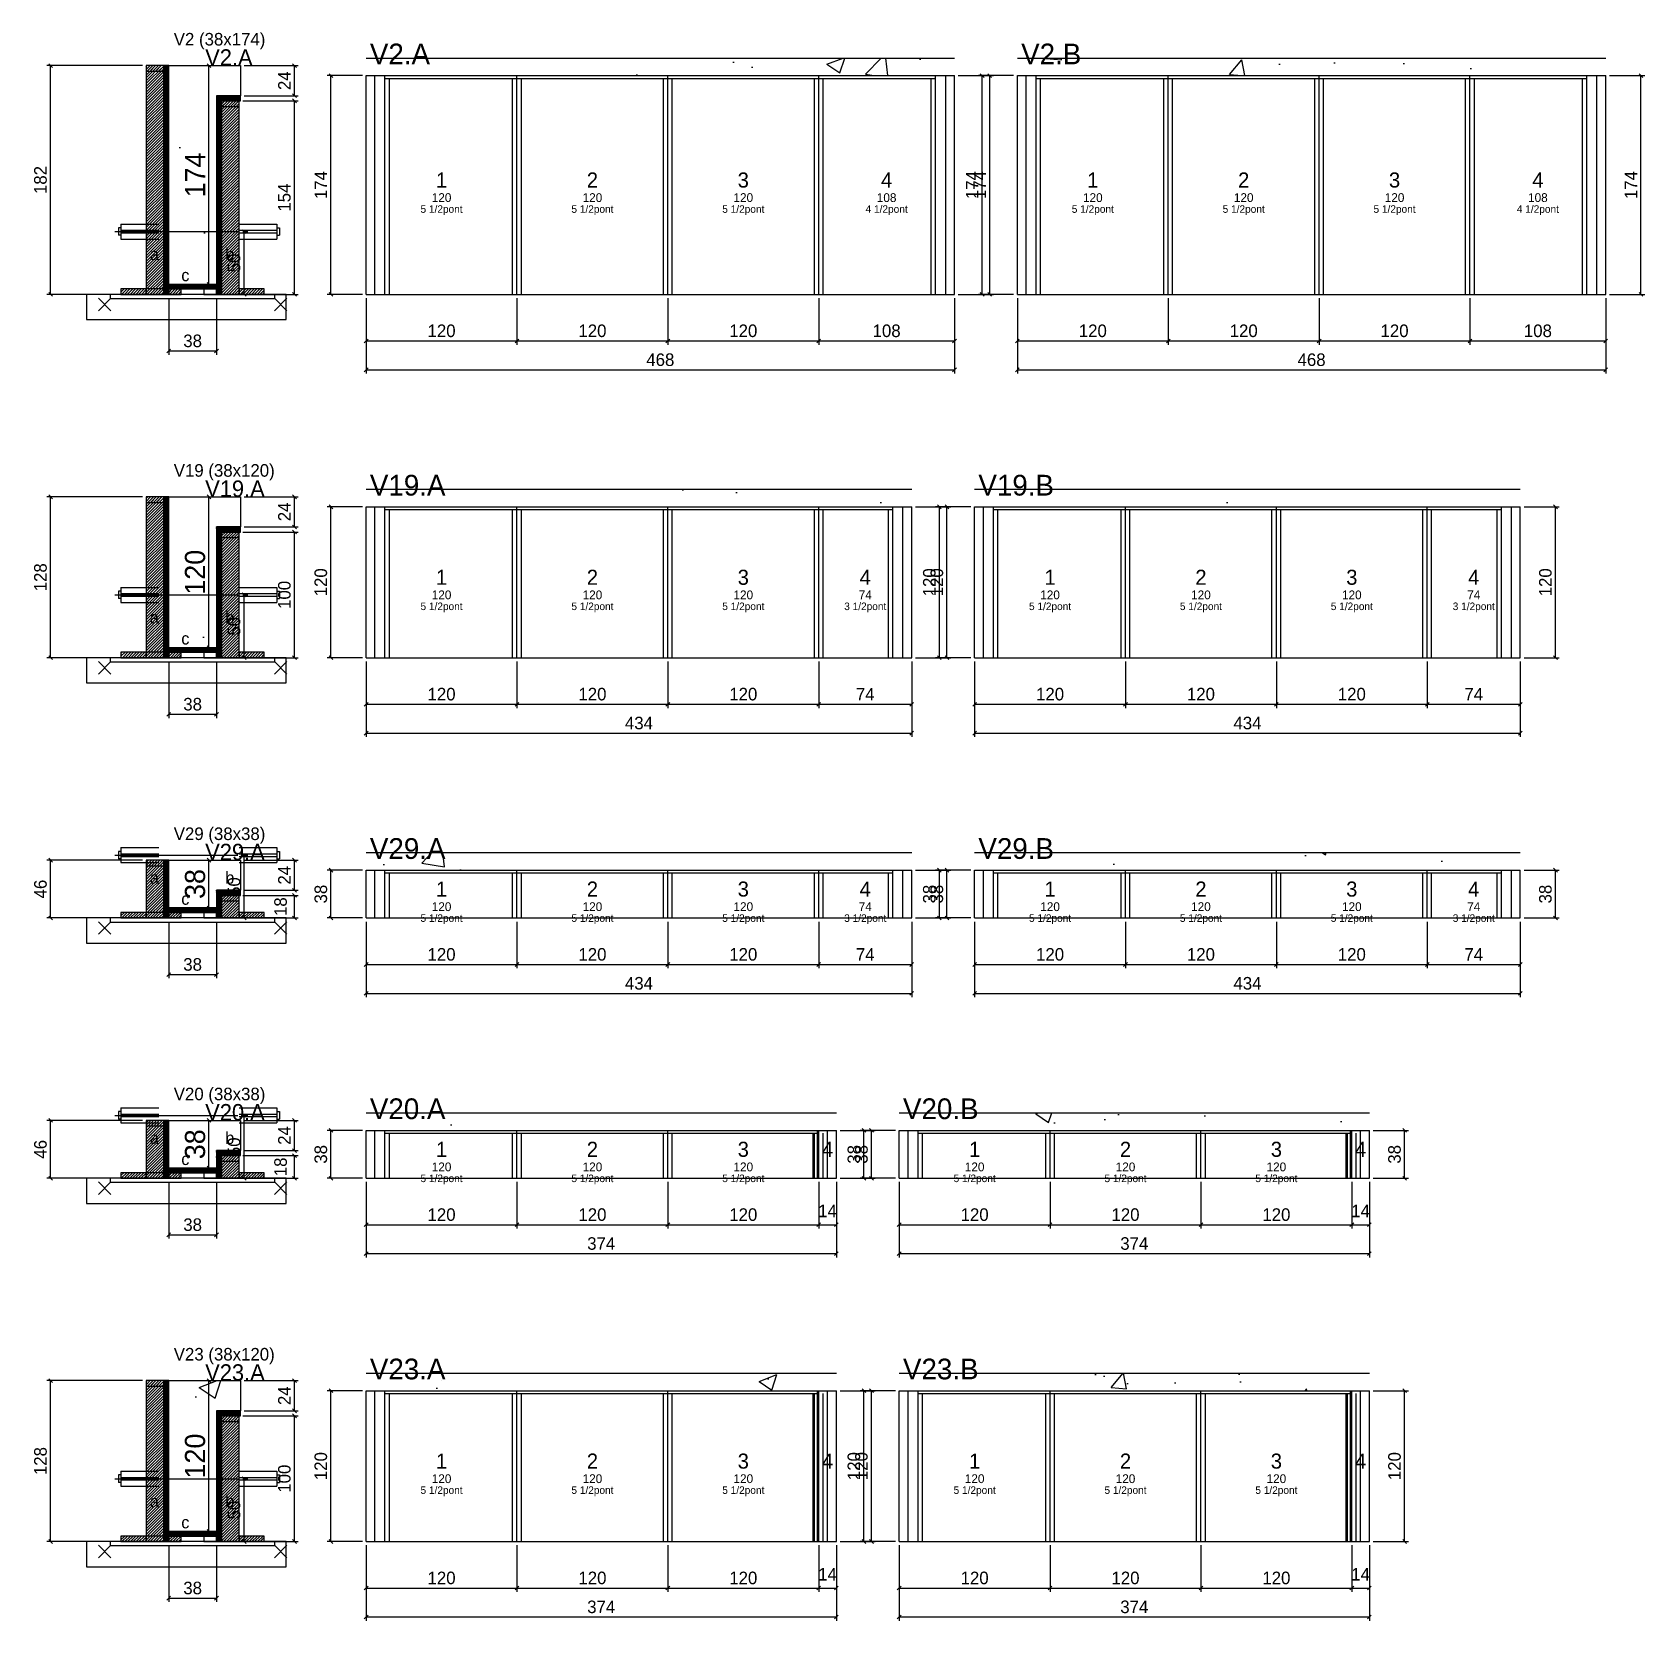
# Model space of a CAD drawing. Extents: x -69 to 3070, y -7854 to 1250.
# Drawn here: x -69 to 1214, y -4465 to -3201 of the extents above; entities that cross this region are included whole.
import ezdxf
from ezdxf.enums import TextEntityAlignment as Align

# ---------------------------------------------------------------- set-up
doc = ezdxf.new("R2010")
doc.units = 0
for name, color, linetype in [('5', 5, 'Continuous'), ('barrote', 126, 'Continuous'), ('CONCRETO', 251, 'Continuous'), ('COTA', 241, 'Continuous'), ('Cota Seção (2x)', 241, 'Continuous'), ('detalhes', 7, 'Continuous'), ('Hachura', 251, 'Continuous'), ('Madeira', 126, 'Continuous'), ('NOMENCLATURA', 7, 'Continuous'), ('Painéis', 200, 'Continuous'), ('presilha', 224, 'Continuous'), ('SARR_2.2x7', 40, 'Continuous'), ('SARR_3.5x7', 81, 'Continuous'), ('SCO-LAJ', 224, 'Continuous'), ('TENSOR', 224, 'Continuous'), ('texto', 7, 'Continuous'), ('Texto Seção', 7, 'Continuous')]:
    doc.layers.add(name, color=color, linetype=linetype)
doc.dimstyles.new('PAINEL', dxfattribs={"dimtxt": 10, "dimasz": 3, "dimexe": 3, "dimexo": 3, "dimgap": 3, "dimtad": 1, "dimblk": 'OBLIQUE', "dimblk1": 'OBLIQUE', "dimcen": 2.5, "dimclrd": 4, "dimclre": 4, "dimclrt": 240, "dimazin": 3, "dimtfac": 1, "dimtmove": 0, "dimatfit": 3})
doc.dimstyles.new('SECAO2X', dxfattribs={"dimtxt": 16, "dimasz": 3, "dimexe": 3, "dimexo": 3, "dimgap": 3, "dimtad": 1, "dimblk": 'OBLIQUE', "dimblk1": 'OBLIQUE', "dimcen": 2.5, "dimclrd": 4, "dimclre": 4, "dimclrt": 240, "dimazin": 3, "dimtfac": 1, "dimtmove": 0, "dimatfit": 3})

# ---------------------------------------------------------------- blocks, each defined once
blk = doc.blocks.new('_OBLIQUE')
at = {"color": 0, "linetype": 'BYBLOCK'}
blk.add_line((-0.5, -0.5), (0.5, 0.5), dxfattribs=at)

msp = doc.modelspace()

# ---------------------------------------------------------------- hatches: boundary and pattern name
at = {"layer": 'Hachura'}
h = msp.add_hatch(dxfattribs=at)
h.set_pattern_fill('ANSI31', scale=0.5)
h.paths.add_polyline_path([(22, -3410), (36, -3410), (36, -3228), (22, -3228)])
h = msp.add_hatch(dxfattribs=at)
h.set_pattern_fill('ANSI31', scale=0.5)
h.paths.add_polyline_path([(22, -3232.4), (36, -3232.4), (36, -3228), (22, -3228)])
h = msp.add_hatch(dxfattribs=at)
h.set_pattern_fill('SOLID')
h.paths.add_polyline_path([(36, -3410), (40, -3410), (40, -3228), (36, -3228)])
h = msp.add_hatch(dxfattribs=at)
h.set_pattern_fill('AR-CONC')
h.paths.add_polyline_path([(40, -3402), (40, -3228), (97, -3228), (97, -3252), (78, -3252), (78, -3402)])
h = msp.add_hatch(dxfattribs=at)
h.set_pattern_fill('AR-CONC', scale=0.8)
h.paths.add_polyline_path([(197, -3236), (665, -3236), (665, -3222), (197, -3222)])
h = msp.add_hatch(dxfattribs=at)
h.set_pattern_fill('AR-CONC', scale=0.8)
h.paths.add_polyline_path([(715, -3236), (1183, -3236), (1183, -3222), (715, -3222)])
h = msp.add_hatch(dxfattribs=at)
h.set_pattern_fill('SOLID')
h.paths.add_polyline_path([(78, -3256), (97, -3256), (97, -3252), (78, -3252)])
h = msp.add_hatch(dxfattribs=at)
h.set_pattern_fill('SOLID')
h.paths.add_polyline_path([(78, -3410), (82, -3410), (82, -3256), (78, -3256)])
h = msp.add_hatch(dxfattribs=at)
h.set_pattern_fill('ANSI31', scale=0.5)
h.paths.add_polyline_path([(82, -3410), (96, -3410), (96, -3256), (82, -3256)])
h = msp.add_hatch(dxfattribs=at)
h.set_pattern_fill('ANSI31', scale=0.5)
h.paths.add_polyline_path([(82, -3260.4), (96, -3260.4), (96, -3256), (82, -3256)])
h = msp.add_hatch(dxfattribs=at)
h.set_pattern_fill('ANSI31', scale=0.5)
h.paths.add_polyline_path([(2, -3410), (22, -3410), (22, -3405.6), (2, -3405.6)])
h = msp.add_hatch(dxfattribs=at)
h.set_pattern_fill('SOLID')
h.paths.add_polyline_path([(40, -3405.6), (78, -3405.6), (78, -3402), (40, -3402)])
h = msp.add_hatch(dxfattribs=at)
h.set_pattern_fill('ANSI31', scale=0.5)
h.paths.add_polyline_path([(40, -3410), (50, -3410), (50, -3405.6), (40, -3405.6)])
h = msp.add_hatch(dxfattribs=at)
h.set_pattern_fill('ANSI31', scale=0.5)
h.paths.add_polyline_path([(96, -3410), (116, -3410), (116, -3405.6), (96, -3405.6)])
h = msp.add_hatch(dxfattribs=at)
h.set_pattern_fill('AR-CONC', scale=0.8)
h.paths.add_polyline_path([(197, -3579), (631, -3579), (631, -3565), (197, -3565)])
h = msp.add_hatch(dxfattribs=at)
h.set_pattern_fill('AR-CONC', scale=0.8)
h.paths.add_polyline_path([(681, -3579), (1115, -3579), (1115, -3565), (681, -3565)])
h = msp.add_hatch(dxfattribs=at)
h.set_pattern_fill('ANSI31', scale=0.5)
h.paths.add_polyline_path([(22, -3699), (36, -3699), (36, -3571), (22, -3571)])
h = msp.add_hatch(dxfattribs=at)
h.set_pattern_fill('ANSI31', scale=0.5)
h.paths.add_polyline_path([(22, -3575.4), (36, -3575.4), (36, -3571), (22, -3571)])
h = msp.add_hatch(dxfattribs=at)
h.set_pattern_fill('SOLID')
h.paths.add_polyline_path([(36, -3699), (40, -3699), (40, -3571), (36, -3571)])
h = msp.add_hatch(dxfattribs=at)
h.set_pattern_fill('AR-CONC')
h.paths.add_polyline_path([(40, -3691), (40, -3571), (97, -3571), (97, -3595), (78, -3595), (78, -3691)])
h = msp.add_hatch(dxfattribs=at)
h.set_pattern_fill('SOLID')
h.paths.add_polyline_path([(78, -3599), (97, -3599), (97, -3595), (78, -3595)])
h = msp.add_hatch(dxfattribs=at)
h.set_pattern_fill('SOLID')
h.paths.add_polyline_path([(78, -3699), (82, -3699), (82, -3599), (78, -3599)])
h = msp.add_hatch(dxfattribs=at)
h.set_pattern_fill('ANSI31', scale=0.5)
h.paths.add_polyline_path([(82, -3699), (96, -3699), (96, -3599), (82, -3599)])
h = msp.add_hatch(dxfattribs=at)
h.set_pattern_fill('ANSI31', scale=0.5)
h.paths.add_polyline_path([(82, -3603.4), (96, -3603.4), (96, -3599), (82, -3599)])
h = msp.add_hatch(dxfattribs=at)
h.set_pattern_fill('SOLID')
h.paths.add_polyline_path([(40, -3694.6), (78, -3694.6), (78, -3691), (40, -3691)])
h = msp.add_hatch(dxfattribs=at)
h.set_pattern_fill('ANSI31', scale=0.5)
h.paths.add_polyline_path([(2, -3699), (22, -3699), (22, -3694.6), (2, -3694.6)])
h = msp.add_hatch(dxfattribs=at)
h.set_pattern_fill('ANSI31', scale=0.5)
h.paths.add_polyline_path([(40, -3699), (50, -3699), (50, -3694.6), (40, -3694.6)])
h = msp.add_hatch(dxfattribs=at)
h.set_pattern_fill('ANSI31', scale=0.5)
h.paths.add_polyline_path([(96, -3699), (116, -3699), (116, -3694.6), (96, -3694.6)])
h = msp.add_hatch(dxfattribs=at)
h.set_pattern_fill('ANSI31', scale=0.5)
h.paths.add_polyline_path([(22, -3906), (36, -3906), (36, -3860), (22, -3860)])
h = msp.add_hatch(dxfattribs=at)
h.set_pattern_fill('ANSI31', scale=0.5)
h.paths.add_polyline_path([(22, -3864.4), (36, -3864.4), (36, -3860), (22, -3860)])
h = msp.add_hatch(dxfattribs=at)
h.set_pattern_fill('SOLID')
h.paths.add_polyline_path([(36, -3906), (40, -3906), (40, -3860), (36, -3860)])
h = msp.add_hatch(dxfattribs=at)
h.set_pattern_fill('AR-CONC')
h.paths.add_polyline_path([(40, -3898), (40, -3860), (97, -3860), (97, -3884), (78, -3884), (78, -3898)])
h = msp.add_hatch(dxfattribs=at)
h.set_pattern_fill('AR-CONC', scale=0.8)
h.paths.add_polyline_path([(197, -3868), (631, -3868), (631, -3854), (197, -3854)])
h = msp.add_hatch(dxfattribs=at)
h.set_pattern_fill('AR-CONC', scale=0.8)
h.paths.add_polyline_path([(681, -3868), (1115, -3868), (1115, -3854), (681, -3854)])
h = msp.add_hatch(dxfattribs=at)
h.set_pattern_fill('SOLID')
h.paths.add_polyline_path([(78, -3888), (97, -3888), (97, -3884), (78, -3884)])
h = msp.add_hatch(dxfattribs=at)
h.set_pattern_fill('SOLID')
h.paths.add_polyline_path([(40, -3901.6), (78, -3901.6), (78, -3898), (40, -3898)])
h = msp.add_hatch(dxfattribs=at)
h.set_pattern_fill('SOLID')
h.paths.add_polyline_path([(78, -3906), (82, -3906), (82, -3888), (78, -3888)])
h = msp.add_hatch(dxfattribs=at)
h.set_pattern_fill('ANSI31', scale=0.5)
h.paths.add_polyline_path([(82, -3906), (96, -3906), (96, -3888), (82, -3888)])
h = msp.add_hatch(dxfattribs=at)
h.set_pattern_fill('ANSI31', scale=0.5)
h.paths.add_polyline_path([(82, -3892.4), (96, -3892.4), (96, -3888), (82, -3888)])
h = msp.add_hatch(dxfattribs=at)
h.set_pattern_fill('ANSI31', scale=0.5)
h.paths.add_polyline_path([(2, -3906), (22, -3906), (22, -3901.6), (2, -3901.6)])
h = msp.add_hatch(dxfattribs=at)
h.set_pattern_fill('ANSI31', scale=0.5)
h.paths.add_polyline_path([(40, -3906), (50, -3906), (50, -3901.6), (40, -3901.6)])
h = msp.add_hatch(dxfattribs=at)
h.set_pattern_fill('ANSI31', scale=0.5)
h.paths.add_polyline_path([(96, -3906), (116, -3906), (116, -3901.6), (96, -3901.6)])
h = msp.add_hatch(dxfattribs=at)
h.set_pattern_fill('AR-CONC', scale=0.8)
h.paths.add_polyline_path([(197, -4075), (571, -4075), (571, -4061), (197, -4061)])
h = msp.add_hatch(dxfattribs=at)
h.set_pattern_fill('AR-CONC', scale=0.8)
h.paths.add_polyline_path([(621, -4075), (995, -4075), (995, -4061), (621, -4061)])
h = msp.add_hatch(dxfattribs=at)
h.set_pattern_fill('ANSI31', scale=0.5)
h.paths.add_polyline_path([(22, -4113), (36, -4113), (36, -4067), (22, -4067)])
h = msp.add_hatch(dxfattribs=at)
h.set_pattern_fill('ANSI31', scale=0.5)
h.paths.add_polyline_path([(22, -4071.4), (36, -4071.4), (36, -4067), (22, -4067)])
h = msp.add_hatch(dxfattribs=at)
h.set_pattern_fill('SOLID')
h.paths.add_polyline_path([(36, -4113), (40, -4113), (40, -4067), (36, -4067)])
h = msp.add_hatch(dxfattribs=at)
h.set_pattern_fill('AR-CONC')
h.paths.add_polyline_path([(40, -4105), (40, -4067), (97, -4067), (97, -4091), (78, -4091), (78, -4105)])
h = msp.add_hatch(dxfattribs=at)
h.set_pattern_fill('SOLID')
h.paths.add_polyline_path([(78, -4095), (97, -4095), (97, -4091), (78, -4091)])
h = msp.add_hatch(dxfattribs=at)
h.set_pattern_fill('SOLID')
h.paths.add_polyline_path([(78, -4113), (82, -4113), (82, -4095), (78, -4095)])
h = msp.add_hatch(dxfattribs=at)
h.set_pattern_fill('ANSI31', scale=0.5)
h.paths.add_polyline_path([(82, -4113), (96, -4113), (96, -4095), (82, -4095)])
h = msp.add_hatch(dxfattribs=at)
h.set_pattern_fill('ANSI31', scale=0.5)
h.paths.add_polyline_path([(82, -4099.4), (96, -4099.4), (96, -4095), (82, -4095)])
h = msp.add_hatch(dxfattribs=at)
h.set_pattern_fill('ANSI31', scale=0.5)
h.paths.add_polyline_path([(2, -4113), (22, -4113), (22, -4108.6), (2, -4108.6)])
h = msp.add_hatch(dxfattribs=at)
h.set_pattern_fill('SOLID')
h.paths.add_polyline_path([(40, -4108.6), (78, -4108.6), (78, -4105), (40, -4105)])
h = msp.add_hatch(dxfattribs=at)
h.set_pattern_fill('ANSI31', scale=0.5)
h.paths.add_polyline_path([(40, -4113), (50, -4113), (50, -4108.6), (40, -4108.6)])
h = msp.add_hatch(dxfattribs=at)
h.set_pattern_fill('ANSI31', scale=0.5)
h.paths.add_polyline_path([(96, -4113), (116, -4113), (116, -4108.6), (96, -4108.6)])
h = msp.add_hatch(dxfattribs=at)
h.set_pattern_fill('AR-CONC', scale=0.8)
h.paths.add_polyline_path([(197, -4282), (571, -4282), (571, -4268), (197, -4268)])
h = msp.add_hatch(dxfattribs=at)
h.set_pattern_fill('AR-CONC', scale=0.8)
h.paths.add_polyline_path([(621, -4282), (995, -4282), (995, -4268), (621, -4268)])
h = msp.add_hatch(dxfattribs=at)
h.set_pattern_fill('ANSI31', scale=0.5)
h.paths.add_polyline_path([(22, -4402), (36, -4402), (36, -4274), (22, -4274)])
h = msp.add_hatch(dxfattribs=at)
h.set_pattern_fill('ANSI31', scale=0.5)
h.paths.add_polyline_path([(22, -4278.4), (36, -4278.4), (36, -4274), (22, -4274)])
h = msp.add_hatch(dxfattribs=at)
h.set_pattern_fill('SOLID')
h.paths.add_polyline_path([(36, -4402), (40, -4402), (40, -4274), (36, -4274)])
h = msp.add_hatch(dxfattribs=at)
h.set_pattern_fill('AR-CONC')
h.paths.add_polyline_path([(40, -4394), (40, -4274), (97, -4274), (97, -4298), (78, -4298), (78, -4394)])
h = msp.add_hatch(dxfattribs=at)
h.set_pattern_fill('SOLID')
h.paths.add_polyline_path([(78, -4302), (97, -4302), (97, -4298), (78, -4298)])
h = msp.add_hatch(dxfattribs=at)
h.set_pattern_fill('SOLID')
h.paths.add_polyline_path([(78, -4402), (82, -4402), (82, -4302), (78, -4302)])
h = msp.add_hatch(dxfattribs=at)
h.set_pattern_fill('ANSI31', scale=0.5)
h.paths.add_polyline_path([(82, -4402), (96, -4402), (96, -4302), (82, -4302)])
h = msp.add_hatch(dxfattribs=at)
h.set_pattern_fill('ANSI31', scale=0.5)
h.paths.add_polyline_path([(82, -4306.4), (96, -4306.4), (96, -4302), (82, -4302)])
h = msp.add_hatch(dxfattribs=at)
h.set_pattern_fill('ANSI31', scale=0.5)
h.paths.add_polyline_path([(2, -4402), (22, -4402), (22, -4397.6), (2, -4397.6)])
h = msp.add_hatch(dxfattribs=at)
h.set_pattern_fill('SOLID')
h.paths.add_polyline_path([(40, -4397.6), (78, -4397.6), (78, -4394), (40, -4394)])
h = msp.add_hatch(dxfattribs=at)
h.set_pattern_fill('ANSI31', scale=0.5)
h.paths.add_polyline_path([(40, -4402), (50, -4402), (50, -4397.6), (40, -4397.6)])
h = msp.add_hatch(dxfattribs=at)
h.set_pattern_fill('ANSI31', scale=0.5)
h.paths.add_polyline_path([(96, -4402), (116, -4402), (116, -4397.6), (96, -4397.6)])

# ---------------------------------------------------------------- linework, layer by layer
for p, q in [((0, -3357), (0, -3363)), ((2, -3357), (0, -3357)), ((2, -3354), (32, -3354)), ((2, -3354), (2, -3366)), ((2, -3359), (32, -3359)), ((96, -3354), (126, -3354)), ((96, -3359), (126, -3359)), ((126, -3354), (126, -3366)), ((126, -3357), (128, -3357)), ((128, -3357), (128, -3363)), ((2, -3363), (0, -3363)), ((2, -3361), (32, -3361)), ((2, -3366), (32, -3366)), ((96, -3361), (126, -3361)), ((96, -3366), (126, -3366)), ((126, -3363), (128, -3363)), ((0, -3646), (0, -3652)), ((2, -3646), (0, -3646)), ((2, -3652), (0, -3652)), ((2, -3643), (32, -3643)), ((2, -3643), (2, -3655)), ((2, -3648), (32, -3648)), ((2, -3650), (32, -3650)), ((2, -3655), (32, -3655)), ((96, -3643), (126, -3643)), ((96, -3648), (126, -3648)), ((96, -3650), (126, -3650)), ((96, -3655), (126, -3655)), ((126, -3643), (126, -3655)), ((126, -3646), (128, -3646)), ((126, -3652), (128, -3652)), ((128, -3646), (128, -3652)), ((0, -3853), (0, -3859)), ((2, -3853), (0, -3853)), ((2, -3859), (0, -3859)), ((2, -3850), (32, -3850)), ((2, -3850), (2, -3862)), ((2, -3855), (32, -3855)), ((2, -3857), (32, -3857)), ((96, -3850), (126, -3850)), ((96, -3855), (126, -3855)), ((96, -3857), (126, -3857)), ((126, -3850), (126, -3862)), ((126, -3853), (128, -3853)), ((126, -3859), (128, -3859)), ((128, -3853), (128, -3859)), ((2, -3862), (32, -3862)), ((96, -3862), (126, -3862)), ((0, -4060), (0, -4066)), ((2, -4060), (0, -4060)), ((2, -4057), (32, -4057)), ((2, -4057), (2, -4069)), ((2, -4062), (32, -4062)), ((2, -4064), (32, -4064)), ((96, -4057), (126, -4057)), ((96, -4062), (126, -4062)), ((96, -4064), (126, -4064)), ((126, -4057), (126, -4069)), ((126, -4060), (128, -4060)), ((128, -4060), (128, -4066)), ((2, -4066), (0, -4066)), ((2, -4069), (32, -4069)), ((96, -4069), (126, -4069)), ((126, -4066), (128, -4066)), ((2, -4346), (32, -4346)), ((2, -4346), (2, -4358)), ((96, -4346), (126, -4346)), ((126, -4346), (126, -4358)), ((0, -4349), (0, -4355)), ((2, -4349), (0, -4349)), ((2, -4355), (0, -4355)), ((2, -4351), (32, -4351)), ((2, -4353), (32, -4353)), ((2, -4358), (32, -4358)), ((96, -4351), (126, -4351)), ((96, -4353), (126, -4353)), ((96, -4358), (126, -4358)), ((126, -4349), (128, -4349)), ((126, -4355), (128, -4355)), ((128, -4349), (128, -4355))]:
    msp.add_line(p, q)
at = {"layer": 'barrote'}
for points in [[(-25.5, -3430), (133.5, -3430), (133.5, -3410), (-25.5, -3410)], [(-25.5, -3719), (133.5, -3719), (133.5, -3699), (-25.5, -3699)], [(-25.5, -3926), (133.5, -3926), (133.5, -3906), (-25.5, -3906)], [(-25.5, -4133), (133.5, -4133), (133.5, -4113), (-25.5, -4113)], [(-25.5, -4422), (133.5, -4422), (133.5, -4402), (-25.5, -4402)]]:
    msp.add_lwpolyline(points, close=True, dxfattribs=at)
at = {"layer": 'CONCRETO'}
for p, q in [((197, -3222), (665, -3222)), ((715, -3222), (1183, -3222)), ((197, -3565), (631, -3565)), ((681, -3565), (1115, -3565)), ((197, -3854), (631, -3854)), ((681, -3854), (1115, -3854)), ((197, -4061), (571, -4061)), ((621, -4061), (995, -4061)), ((197, -4268), (571, -4268)), ((621, -4268), (995, -4268))]:
    msp.add_line(p, q, dxfattribs=at)
for points in [[(40, -3402), (40, -3228), (97, -3228), (97, -3252), (78, -3252), (78, -3402)], [(40, -3691), (40, -3571), (97, -3571), (97, -3595), (78, -3595), (78, -3691)], [(40, -3898), (40, -3860), (97, -3860), (97, -3884), (78, -3884), (78, -3898)], [(40, -4105), (40, -4067), (97, -4067), (97, -4091), (78, -4091), (78, -4105)], [(40, -4394), (40, -4274), (97, -4274), (97, -4298), (78, -4298), (78, -4394)]]:
    msp.add_lwpolyline(points, close=True, dxfattribs=at)
at = {"layer": 'Madeira'}
for points in [[(22, -3410), (36, -3410), (36, -3228), (22, -3228)], [(22, -3232.4), (36, -3232.4), (36, -3228), (22, -3228)], [(82, -3410), (96, -3410), (96, -3256), (82, -3256)], [(82, -3260.4), (96, -3260.4), (96, -3256), (82, -3256)], [(2, -3410), (22, -3410), (22, -3405.6), (2, -3405.6)], [(22, -3410), (36, -3410), (36, -3405.6), (22, -3405.6)], [(40, -3410), (50, -3410), (50, -3405.6), (40, -3405.6)], [(68, -3410), (78, -3410), (78, -3405.6), (68, -3405.6)], [(96, -3410), (116, -3410), (116, -3405.6), (96, -3405.6)], [(22, -3699), (36, -3699), (36, -3571), (22, -3571)], [(22, -3575.4), (36, -3575.4), (36, -3571), (22, -3571)], [(82, -3699), (96, -3699), (96, -3599), (82, -3599)], [(82, -3603.4), (96, -3603.4), (96, -3599), (82, -3599)], [(2, -3699), (22, -3699), (22, -3694.6), (2, -3694.6)], [(22, -3699), (36, -3699), (36, -3694.6), (22, -3694.6)], [(40, -3699), (50, -3699), (50, -3694.6), (40, -3694.6)], [(68, -3699), (78, -3699), (78, -3694.6), (68, -3694.6)], [(96, -3699), (116, -3699), (116, -3694.6), (96, -3694.6)], [(22, -3906), (36, -3906), (36, -3860), (22, -3860)], [(22, -3864.4), (36, -3864.4), (36, -3860), (22, -3860)], [(82, -3906), (96, -3906), (96, -3888), (82, -3888)], [(82, -3892.4), (96, -3892.4), (96, -3888), (82, -3888)], [(2, -3906), (22, -3906), (22, -3901.6), (2, -3901.6)], [(22, -3906), (36, -3906), (36, -3901.6), (22, -3901.6)], [(40, -3906), (50, -3906), (50, -3901.6), (40, -3901.6)], [(68, -3906), (78, -3906), (78, -3901.6), (68, -3901.6)], [(96, -3906), (116, -3906), (116, -3901.6), (96, -3901.6)], [(22, -4113), (36, -4113), (36, -4067), (22, -4067)], [(22, -4071.4), (36, -4071.4), (36, -4067), (22, -4067)], [(82, -4113), (96, -4113), (96, -4095), (82, -4095)], [(82, -4099.4), (96, -4099.4), (96, -4095), (82, -4095)], [(2, -4113), (22, -4113), (22, -4108.6), (2, -4108.6)], [(22, -4113), (36, -4113), (36, -4108.6), (22, -4108.6)], [(40, -4113), (50, -4113), (50, -4108.6), (40, -4108.6)], [(68, -4113), (78, -4113), (78, -4108.6), (68, -4108.6)], [(96, -4113), (116, -4113), (116, -4108.6), (96, -4108.6)], [(22, -4402), (36, -4402), (36, -4274), (22, -4274)], [(22, -4278.4), (36, -4278.4), (36, -4274), (22, -4274)], [(82, -4402), (96, -4402), (96, -4302), (82, -4302)], [(82, -4306.4), (96, -4306.4), (96, -4302), (82, -4302)], [(2, -4402), (22, -4402), (22, -4397.6), (2, -4397.6)], [(22, -4402), (36, -4402), (36, -4397.6), (22, -4397.6)], [(40, -4402), (50, -4402), (50, -4397.6), (40, -4397.6)], [(68, -4402), (78, -4402), (78, -4397.6), (68, -4397.6)], [(96, -4402), (116, -4402), (116, -4397.6), (96, -4397.6)]]:
    msp.add_lwpolyline(points, close=True, dxfattribs=at)
at = {"layer": 'Painéis'}
for p, q in [((197, -3236), (665, -3236)), ((197, -3236), (317, -3236)), ((197, -3410), (197, -3236)), ((317, -3410), (317, -3236)), ((317, -3236), (437, -3236)), ((317, -3410), (317, -3236)), ((437, -3410), (437, -3236)), ((437, -3236), (557, -3236)), ((437, -3410), (437, -3236)), ((557, -3410), (557, -3236)), ((557, -3236), (665, -3236)), ((557, -3410), (557, -3236)), ((665, -3410), (665, -3236)), ((715, -3236), (1183, -3236)), ((715, -3236), (835, -3236)), ((715, -3410), (715, -3236)), ((835, -3410), (835, -3236)), ((835, -3236), (955, -3236)), ((835, -3410), (835, -3236)), ((955, -3410), (955, -3236)), ((955, -3236), (1075, -3236)), ((955, -3410), (955, -3236)), ((1075, -3410), (1075, -3236)), ((1075, -3236), (1183, -3236)), ((1075, -3410), (1075, -3236)), ((1183, -3410), (1183, -3236)), ((197, -3410), (665, -3410)), ((197, -3410), (317, -3410)), ((317, -3410), (437, -3410)), ((437, -3410), (557, -3410)), ((557, -3410), (665, -3410)), ((715, -3410), (1183, -3410)), ((715, -3410), (835, -3410)), ((835, -3410), (955, -3410)), ((955, -3410), (1075, -3410)), ((1075, -3410), (1183, -3410)), ((197, -3579), (631, -3579)), ((197, -3579), (317, -3579)), ((197, -3699), (197, -3579)), ((317, -3699), (317, -3579)), ((317, -3579), (437, -3579)), ((317, -3699), (317, -3579)), ((437, -3699), (437, -3579)), ((437, -3579), (557, -3579)), ((437, -3699), (437, -3579)), ((557, -3699), (557, -3579)), ((557, -3579), (631, -3579)), ((557, -3699), (557, -3579)), ((631, -3699), (631, -3579)), ((681, -3579), (1115, -3579)), ((681, -3579), (801, -3579)), ((681, -3699), (681, -3579)), ((801, -3699), (801, -3579)), ((801, -3579), (921, -3579)), ((801, -3699), (801, -3579)), ((921, -3699), (921, -3579)), ((921, -3579), (1041, -3579)), ((921, -3699), (921, -3579)), ((1041, -3699), (1041, -3579)), ((1041, -3579), (1115, -3579)), ((1041, -3699), (1041, -3579)), ((1115, -3699), (1115, -3579)), ((197, -3699), (631, -3699)), ((197, -3699), (317, -3699)), ((317, -3699), (437, -3699)), ((437, -3699), (557, -3699)), ((557, -3699), (631, -3699)), ((681, -3699), (1115, -3699)), ((681, -3699), (801, -3699)), ((801, -3699), (921, -3699)), ((921, -3699), (1041, -3699)), ((1041, -3699), (1115, -3699)), ((197, -3868), (631, -3868)), ((197, -3868), (317, -3868)), ((197, -3906), (197, -3868)), ((317, -3906), (317, -3868)), ((317, -3868), (437, -3868)), ((317, -3906), (317, -3868)), ((437, -3906), (437, -3868)), ((437, -3868), (557, -3868)), ((437, -3906), (437, -3868)), ((557, -3906), (557, -3868)), ((557, -3868), (631, -3868)), ((557, -3906), (557, -3868)), ((631, -3906), (631, -3868)), ((681, -3868), (1115, -3868)), ((681, -3868), (801, -3868)), ((681, -3906), (681, -3868)), ((801, -3906), (801, -3868)), ((801, -3868), (921, -3868)), ((801, -3906), (801, -3868)), ((921, -3906), (921, -3868)), ((921, -3868), (1041, -3868)), ((921, -3906), (921, -3868)), ((1041, -3906), (1041, -3868)), ((1041, -3868), (1115, -3868)), ((1041, -3906), (1041, -3868)), ((1115, -3906), (1115, -3868)), ((197, -3906), (631, -3906)), ((197, -3906), (317, -3906)), ((317, -3906), (437, -3906)), ((437, -3906), (557, -3906)), ((557, -3906), (631, -3906)), ((681, -3906), (1115, -3906)), ((681, -3906), (801, -3906)), ((801, -3906), (921, -3906)), ((921, -3906), (1041, -3906)), ((1041, -3906), (1115, -3906)), ((197, -4075), (571, -4075)), ((197, -4075), (317, -4075)), ((197, -4113), (197, -4075)), ((317, -4113), (317, -4075)), ((317, -4075), (437, -4075)), ((317, -4113), (317, -4075)), ((437, -4113), (437, -4075)), ((437, -4075), (557, -4075)), ((437, -4113), (437, -4075)), ((557, -4113), (557, -4075)), ((557, -4075), (571, -4075)), ((557, -4113), (557, -4075)), ((571, -4113), (571, -4075)), ((621, -4075), (995, -4075)), ((621, -4075), (741, -4075)), ((621, -4113), (621, -4075)), ((741, -4113), (741, -4075)), ((741, -4075), (861, -4075)), ((741, -4113), (741, -4075)), ((861, -4113), (861, -4075)), ((861, -4075), (981, -4075)), ((861, -4113), (861, -4075)), ((981, -4113), (981, -4075)), ((981, -4075), (995, -4075)), ((981, -4113), (981, -4075)), ((995, -4113), (995, -4075)), ((197, -4113), (571, -4113)), ((197, -4113), (317, -4113)), ((317, -4113), (437, -4113)), ((437, -4113), (557, -4113)), ((557, -4113), (571, -4113)), ((621, -4113), (995, -4113)), ((621, -4113), (741, -4113)), ((741, -4113), (861, -4113)), ((861, -4113), (981, -4113)), ((981, -4113), (995, -4113)), ((197, -4282), (571, -4282)), ((197, -4282), (317, -4282)), ((197, -4402), (197, -4282)), ((317, -4402), (317, -4282)), ((317, -4282), (437, -4282)), ((317, -4402), (317, -4282)), ((437, -4402), (437, -4282)), ((437, -4282), (557, -4282)), ((437, -4402), (437, -4282)), ((557, -4402), (557, -4282)), ((557, -4282), (571, -4282)), ((557, -4402), (557, -4282)), ((571, -4402), (571, -4282)), ((621, -4282), (995, -4282)), ((621, -4282), (741, -4282)), ((621, -4402), (621, -4282)), ((741, -4402), (741, -4282)), ((741, -4282), (861, -4282)), ((741, -4402), (741, -4282)), ((861, -4402), (861, -4282)), ((861, -4282), (981, -4282)), ((861, -4402), (861, -4282)), ((981, -4402), (981, -4282)), ((981, -4282), (995, -4282)), ((981, -4402), (981, -4282)), ((995, -4402), (995, -4282)), ((197, -4402), (571, -4402)), ((197, -4402), (317, -4402)), ((317, -4402), (437, -4402)), ((437, -4402), (557, -4402)), ((557, -4402), (571, -4402)), ((621, -4402), (995, -4402)), ((621, -4402), (741, -4402)), ((741, -4402), (861, -4402)), ((861, -4402), (981, -4402)), ((981, -4402), (995, -4402))]:
    msp.add_line(p, q, dxfattribs=at)
at = {"layer": 'Painéis', "color": 0}
for p, q in [((317, -3410), (317, -3236)), ((437, -3410), (437, -3236)), ((557, -3410), (557, -3236)), ((835, -3410), (835, -3236)), ((955, -3410), (955, -3236)), ((1075, -3410), (1075, -3236)), ((317, -3699), (317, -3579)), ((437, -3699), (437, -3579)), ((557, -3699), (557, -3579)), ((801, -3699), (801, -3579)), ((921, -3699), (921, -3579)), ((1041, -3699), (1041, -3579)), ((317, -3906), (317, -3868)), ((437, -3906), (437, -3868)), ((557, -3906), (557, -3868)), ((801, -3906), (801, -3868)), ((921, -3906), (921, -3868)), ((1041, -3906), (1041, -3868)), ((317, -4113), (317, -4075)), ((437, -4113), (437, -4075)), ((557, -4113), (557, -4075)), ((741, -4113), (741, -4075)), ((861, -4113), (861, -4075)), ((981, -4113), (981, -4075)), ((317, -4402), (317, -4282)), ((437, -4402), (437, -4282)), ((557, -4402), (557, -4282)), ((741, -4402), (741, -4282)), ((861, -4402), (861, -4282)), ((981, -4402), (981, -4282))]:
    msp.add_line(p, q, dxfattribs=at)
at = {"layer": 'Painéis'}
for points in [[(36, -3410), (40, -3410), (40, -3228), (36, -3228)], [(78, -3256), (97, -3256), (97, -3252), (78, -3252)], [(78, -3410), (82, -3410), (82, -3256), (78, -3256)], [(40, -3405.6), (78, -3405.6), (78, -3402), (40, -3402)], [(36, -3699), (40, -3699), (40, -3571), (36, -3571)], [(78, -3599), (97, -3599), (97, -3595), (78, -3595)], [(78, -3699), (82, -3699), (82, -3599), (78, -3599)], [(40, -3694.6), (78, -3694.6), (78, -3691), (40, -3691)], [(36, -3906), (40, -3906), (40, -3860), (36, -3860)], [(78, -3888), (97, -3888), (97, -3884), (78, -3884)], [(40, -3901.6), (78, -3901.6), (78, -3898), (40, -3898)], [(78, -3906), (82, -3906), (82, -3888), (78, -3888)], [(36, -4113), (40, -4113), (40, -4067), (36, -4067)], [(78, -4095), (97, -4095), (97, -4091), (78, -4091)], [(78, -4113), (82, -4113), (82, -4095), (78, -4095)], [(40, -4108.6), (78, -4108.6), (78, -4105), (40, -4105)], [(36, -4402), (40, -4402), (40, -4274), (36, -4274)], [(78, -4302), (97, -4302), (97, -4298), (78, -4298)], [(78, -4402), (82, -4402), (82, -4302), (78, -4302)], [(40, -4397.6), (78, -4397.6), (78, -4394), (40, -4394)]]:
    msp.add_lwpolyline(points, close=True, dxfattribs=at)
at = {"layer": 'presilha'}
for p, q in [((-16, -3423), (-6, -3413)), ((-16, -3413), (-6, -3423)), ((124, -3423), (134, -3413)), ((124, -3413), (134, -3423)), ((-16, -3712), (-6, -3702)), ((-16, -3702), (-6, -3712)), ((124, -3712), (134, -3702)), ((124, -3702), (134, -3712)), ((-16, -3919), (-6, -3909)), ((-16, -3909), (-6, -3919)), ((124, -3919), (134, -3909)), ((124, -3909), (134, -3919)), ((-16, -4126), (-6, -4116)), ((-16, -4116), (-6, -4126)), ((124, -4126), (134, -4116)), ((124, -4116), (134, -4126)), ((-16, -4415), (-6, -4405)), ((-16, -4405), (-6, -4415)), ((124, -4415), (134, -4405)), ((124, -4405), (134, -4415))]:
    msp.add_line(p, q, dxfattribs=at)
at = {"layer": 'SARR_2.2x7'}
for p, q in [((204, -3410), (204, -3236)), ((212, -3238.2), (317, -3238.2)), ((317, -3238.2), (437, -3238.2)), ((437, -3238.2), (557, -3238.2)), ((557, -3238.2), (650, -3238.2)), ((658, -3410), (658, -3236)), ((722, -3410), (722, -3236)), ((730, -3238.2), (835, -3238.2)), ((835, -3238.2), (955, -3238.2)), ((955, -3238.2), (1075, -3238.2)), ((1075, -3238.2), (1168, -3238.2)), ((1176, -3410), (1176, -3236)), ((204, -3699), (204, -3579)), ((212, -3581.2), (317, -3581.2)), ((317, -3581.2), (437, -3581.2)), ((437, -3581.2), (557, -3581.2)), ((557, -3581.2), (616, -3581.2)), ((624, -3699), (624, -3579)), ((688, -3699), (688, -3579)), ((696, -3581.2), (801, -3581.2)), ((801, -3581.2), (921, -3581.2)), ((921, -3581.2), (1041, -3581.2)), ((1041, -3581.2), (1100, -3581.2)), ((1108, -3699), (1108, -3579)), ((204, -3906), (204, -3868)), ((212, -3870.2), (317, -3870.2)), ((317, -3870.2), (437, -3870.2)), ((437, -3870.2), (557, -3870.2)), ((557, -3870.2), (616, -3870.2)), ((624, -3906), (624, -3868)), ((688, -3906), (688, -3868)), ((696, -3870.2), (801, -3870.2)), ((801, -3870.2), (921, -3870.2)), ((921, -3870.2), (1041, -3870.2)), ((1041, -3870.2), (1100, -3870.2)), ((1108, -3906), (1108, -3868)), ((204, -4113), (204, -4075)), ((212, -4077.2), (317, -4077.2)), ((317, -4077.2), (437, -4077.2)), ((437, -4077.2), (557, -4077.2)), ((564, -4113), (564, -4075)), ((628, -4113), (628, -4075)), ((636, -4077.2), (741, -4077.2)), ((741, -4077.2), (861, -4077.2)), ((861, -4077.2), (981, -4077.2)), ((988, -4113), (988, -4075)), ((204, -4402), (204, -4282)), ((564, -4402), (564, -4282)), ((628, -4402), (628, -4282)), ((988, -4402), (988, -4282)), ((212, -4284.2), (317, -4284.2)), ((317, -4284.2), (437, -4284.2)), ((437, -4284.2), (557, -4284.2)), ((636, -4284.2), (741, -4284.2)), ((741, -4284.2), (861, -4284.2)), ((861, -4284.2), (981, -4284.2))]:
    msp.add_line(p, q, dxfattribs=at)
at = {"layer": 'SARR_3.5x7'}
for p, q in [((212, -3410), (212, -3236)), ((215.5, -3410), (215.5, -3238.2)), ((313.5, -3410), (313.5, -3238.2)), ((317, -3410), (317, -3236)), ((317, -3410), (317, -3236)), ((320.5, -3410), (320.5, -3238.2)), ((433.5, -3410), (433.5, -3238.2)), ((437, -3410), (437, -3236)), ((437, -3410), (437, -3236)), ((440.5, -3410), (440.5, -3238.2)), ((553.5, -3410), (553.5, -3238.2)), ((557, -3410), (557, -3236)), ((557, -3410), (557, -3236)), ((560.5, -3410), (560.5, -3238.2)), ((646.5, -3410), (646.5, -3238.2)), ((650, -3410), (650, -3236)), ((730, -3410), (730, -3236)), ((733.5, -3410), (733.5, -3238.2)), ((831.5, -3410), (831.5, -3238.2)), ((835, -3410), (835, -3236)), ((835, -3410), (835, -3236)), ((838.5, -3410), (838.5, -3238.2)), ((951.5, -3410), (951.5, -3238.2)), ((955, -3410), (955, -3236)), ((955, -3410), (955, -3236)), ((958.5, -3410), (958.5, -3238.2)), ((1071.5, -3410), (1071.5, -3238.2)), ((1075, -3410), (1075, -3236)), ((1075, -3410), (1075, -3236)), ((1078.5, -3410), (1078.5, -3238.2)), ((1164.5, -3410), (1164.5, -3238.2)), ((1168, -3410), (1168, -3236)), ((212, -3410), (215.5, -3410)), ((313.5, -3410), (317, -3410)), ((317, -3410), (320.5, -3410)), ((433.5, -3410), (437, -3410)), ((437, -3410), (440.5, -3410)), ((553.5, -3410), (557, -3410)), ((557, -3410), (560.5, -3410)), ((646.5, -3410), (650, -3410)), ((730, -3410), (733.5, -3410)), ((831.5, -3410), (835, -3410)), ((835, -3410), (838.5, -3410)), ((951.5, -3410), (955, -3410)), ((955, -3410), (958.5, -3410)), ((1071.5, -3410), (1075, -3410)), ((1075, -3410), (1078.5, -3410)), ((1164.5, -3410), (1168, -3410)), ((212, -3699), (212, -3579)), ((215.5, -3699), (215.5, -3581.2)), ((313.5, -3699), (313.5, -3581.2)), ((317, -3699), (317, -3579)), ((317, -3699), (317, -3579)), ((320.5, -3699), (320.5, -3581.2)), ((433.5, -3699), (433.5, -3581.2)), ((437, -3699), (437, -3579)), ((437, -3699), (437, -3579)), ((440.5, -3699), (440.5, -3581.2)), ((553.5, -3699), (553.5, -3581.2)), ((557, -3699), (557, -3579)), ((557, -3699), (557, -3579)), ((560.5, -3699), (560.5, -3581.2)), ((612.5, -3699), (612.5, -3581.2)), ((616, -3699), (616, -3579)), ((696, -3699), (696, -3579)), ((699.5, -3699), (699.5, -3581.2)), ((797.5, -3699), (797.5, -3581.2)), ((801, -3699), (801, -3579)), ((801, -3699), (801, -3579)), ((804.5, -3699), (804.5, -3581.2)), ((917.5, -3699), (917.5, -3581.2)), ((921, -3699), (921, -3579)), ((921, -3699), (921, -3579)), ((924.5, -3699), (924.5, -3581.2)), ((1037.5, -3699), (1037.5, -3581.2)), ((1041, -3699), (1041, -3579)), ((1041, -3699), (1041, -3579)), ((1044.5, -3699), (1044.5, -3581.2)), ((1096.5, -3699), (1096.5, -3581.2)), ((1100, -3699), (1100, -3579)), ((212, -3699), (215.5, -3699)), ((313.5, -3699), (317, -3699)), ((317, -3699), (320.5, -3699)), ((433.5, -3699), (437, -3699)), ((437, -3699), (440.5, -3699)), ((553.5, -3699), (557, -3699)), ((557, -3699), (560.5, -3699)), ((612.5, -3699), (616, -3699)), ((696, -3699), (699.5, -3699)), ((797.5, -3699), (801, -3699)), ((801, -3699), (804.5, -3699)), ((917.5, -3699), (921, -3699)), ((921, -3699), (924.5, -3699)), ((1037.5, -3699), (1041, -3699)), ((1041, -3699), (1044.5, -3699)), ((1096.5, -3699), (1100, -3699)), ((212, -3906), (212, -3868)), ((215.5, -3906), (215.5, -3870.2)), ((313.5, -3906), (313.5, -3870.2)), ((317, -3906), (317, -3868)), ((317, -3906), (317, -3868)), ((320.5, -3906), (320.5, -3870.2)), ((433.5, -3906), (433.5, -3870.2)), ((437, -3906), (437, -3868)), ((437, -3906), (437, -3868)), ((440.5, -3906), (440.5, -3870.2)), ((553.5, -3906), (553.5, -3870.2)), ((557, -3906), (557, -3868)), ((557, -3906), (557, -3868)), ((560.5, -3906), (560.5, -3870.2)), ((612.5, -3906), (612.5, -3870.2)), ((616, -3906), (616, -3868)), ((696, -3906), (696, -3868)), ((699.5, -3906), (699.5, -3870.2)), ((797.5, -3906), (797.5, -3870.2)), ((801, -3906), (801, -3868)), ((801, -3906), (801, -3868)), ((804.5, -3906), (804.5, -3870.2)), ((917.5, -3906), (917.5, -3870.2)), ((921, -3906), (921, -3868)), ((921, -3906), (921, -3868)), ((924.5, -3906), (924.5, -3870.2)), ((1037.5, -3906), (1037.5, -3870.2)), ((1041, -3906), (1041, -3868)), ((1041, -3906), (1041, -3868)), ((1044.5, -3906), (1044.5, -3870.2)), ((1096.5, -3906), (1096.5, -3870.2)), ((1100, -3906), (1100, -3868)), ((212, -3906), (215.5, -3906)), ((313.5, -3906), (317, -3906)), ((317, -3906), (320.5, -3906)), ((433.5, -3906), (437, -3906)), ((437, -3906), (440.5, -3906)), ((553.5, -3906), (557, -3906)), ((557, -3906), (560.5, -3906)), ((612.5, -3906), (616, -3906)), ((696, -3906), (699.5, -3906)), ((797.5, -3906), (801, -3906)), ((801, -3906), (804.5, -3906)), ((917.5, -3906), (921, -3906)), ((921, -3906), (924.5, -3906)), ((1037.5, -3906), (1041, -3906)), ((1041, -3906), (1044.5, -3906)), ((1096.5, -3906), (1100, -3906)), ((212, -4113), (212, -4075)), ((215.5, -4113), (215.5, -4077.2)), ((313.5, -4113), (313.5, -4077.2)), ((317, -4113), (317, -4075)), ((317, -4113), (317, -4075)), ((320.5, -4113), (320.5, -4077.2)), ((433.5, -4113), (433.5, -4077.2)), ((437, -4113), (437, -4075)), ((437, -4113), (437, -4075)), ((440.5, -4113), (440.5, -4077.2)), ((552.5, -4113), (552.5, -4077.2)), ((553.5, -4113), (553.5, -4077.2)), ((556, -4113), (556, -4075)), ((557, -4113), (557, -4075)), ((557, -4113), (557, -4075)), ((560.5, -4113), (560.5, -4077.2)), ((636, -4113), (636, -4075)), ((639.5, -4113), (639.5, -4077.2)), ((737.5, -4113), (737.5, -4077.2)), ((741, -4113), (741, -4075)), ((741, -4113), (741, -4075)), ((744.5, -4113), (744.5, -4077.2)), ((857.5, -4113), (857.5, -4077.2)), ((861, -4113), (861, -4075)), ((861, -4113), (861, -4075)), ((864.5, -4113), (864.5, -4077.2)), ((976.5, -4113), (976.5, -4077.2)), ((977.5, -4113), (977.5, -4077.2)), ((980, -4113), (980, -4075)), ((981, -4113), (981, -4075)), ((981, -4113), (981, -4075)), ((984.5, -4113), (984.5, -4077.2)), ((212, -4113), (215.5, -4113)), ((313.5, -4113), (317, -4113)), ((317, -4113), (320.5, -4113)), ((433.5, -4113), (437, -4113)), ((437, -4113), (440.5, -4113)), ((552.5, -4113), (556, -4113)), ((553.5, -4113), (557, -4113)), ((557, -4113), (560.5, -4113)), ((636, -4113), (639.5, -4113)), ((737.5, -4113), (741, -4113)), ((741, -4113), (744.5, -4113)), ((857.5, -4113), (861, -4113)), ((861, -4113), (864.5, -4113)), ((976.5, -4113), (980, -4113)), ((977.5, -4113), (981, -4113)), ((981, -4113), (984.5, -4113)), ((212, -4402), (212, -4282)), ((317, -4402), (317, -4282)), ((317, -4402), (317, -4282)), ((437, -4402), (437, -4282)), ((437, -4402), (437, -4282)), ((556, -4402), (556, -4282)), ((557, -4402), (557, -4282)), ((557, -4402), (557, -4282)), ((636, -4402), (636, -4282)), ((741, -4402), (741, -4282)), ((741, -4402), (741, -4282)), ((861, -4402), (861, -4282)), ((861, -4402), (861, -4282)), ((980, -4402), (980, -4282)), ((981, -4402), (981, -4282)), ((981, -4402), (981, -4282)), ((215.5, -4402), (215.5, -4284.2)), ((313.5, -4402), (313.5, -4284.2)), ((320.5, -4402), (320.5, -4284.2)), ((433.5, -4402), (433.5, -4284.2)), ((440.5, -4402), (440.5, -4284.2)), ((552.5, -4402), (552.5, -4284.2)), ((553.5, -4402), (553.5, -4284.2)), ((560.5, -4402), (560.5, -4284.2)), ((639.5, -4402), (639.5, -4284.2)), ((737.5, -4402), (737.5, -4284.2)), ((744.5, -4402), (744.5, -4284.2)), ((857.5, -4402), (857.5, -4284.2)), ((864.5, -4402), (864.5, -4284.2)), ((976.5, -4402), (976.5, -4284.2)), ((977.5, -4402), (977.5, -4284.2)), ((984.5, -4402), (984.5, -4284.2)), ((212, -4402), (215.5, -4402)), ((313.5, -4402), (317, -4402)), ((317, -4402), (320.5, -4402)), ((433.5, -4402), (437, -4402)), ((437, -4402), (440.5, -4402)), ((552.5, -4402), (556, -4402)), ((553.5, -4402), (557, -4402)), ((557, -4402), (560.5, -4402)), ((636, -4402), (639.5, -4402)), ((737.5, -4402), (741, -4402)), ((741, -4402), (744.5, -4402)), ((857.5, -4402), (861, -4402)), ((861, -4402), (864.5, -4402)), ((976.5, -4402), (980, -4402)), ((977.5, -4402), (981, -4402)), ((981, -4402), (984.5, -4402))]:
    msp.add_line(p, q, dxfattribs=at)
at = {"layer": 'SCO-LAJ'}
for points in [[(-6.5, -3413.2), (124.5, -3413.2), (124.5, -3410), (-6.5, -3410)], [(-6.5, -3702.2), (124.5, -3702.2), (124.5, -3699), (-6.5, -3699)], [(-6.5, -3909.2), (124.5, -3909.2), (124.5, -3906), (-6.5, -3906)], [(-6.5, -4116.2), (124.5, -4116.2), (124.5, -4113), (-6.5, -4113)], [(-6.5, -4405.2), (124.5, -4405.2), (124.5, -4402), (-6.5, -4402)]]:
    msp.add_lwpolyline(points, close=True, dxfattribs=at)
at = {"layer": 'TENSOR'}
for p, q in [((-3, -3360), (95, -3360)), ((-3, -3649), (95, -3649)), ((-3, -3856), (95, -3856)), ((-3, -4063), (95, -4063)), ((-3, -4352), (95, -4352))]:
    msp.add_line(p, q, dxfattribs=at)

# ---------------------------------------------------------------- texts
at = {"layer": '5'}
for s, height, p in [('1', 12, (257, -3319)), ('2', 12, (377, -3319)), ('3', 12, (497, -3319)), ('4', 12, (611, -3319)), ('1', 12, (775, -3319)), ('2', 12, (895, -3319)), ('3', 12, (1015, -3319)), ('4', 12, (1129, -3319)), ('120', 7, (257, -3333)), ('120', 7, (377, -3333)), ('120', 7, (497, -3333)), ('108', 7, (611, -3333)), ('120', 7, (775, -3333)), ('120', 7, (895, -3333)), ('120', 7, (1015, -3333)), ('108', 7, (1129, -3333)), ('1', 12, (257, -3635)), ('2', 12, (377, -3635)), ('3', 12, (497, -3635)), ('4', 12, (594, -3635)), ('1', 12, (741, -3635)), ('2', 12, (861, -3635)), ('3', 12, (981, -3635)), ('4', 12, (1078, -3635)), ('120', 7, (257, -3649)), ('120', 7, (377, -3649)), ('120', 7, (497, -3649)), ('74', 7, (594, -3649)), ('120', 7, (741, -3649)), ('120', 7, (861, -3649)), ('120', 7, (981, -3649)), ('74', 7, (1078, -3649)), ('1', 12, (257, -3883)), ('2', 12, (377, -3883)), ('3', 12, (497, -3883)), ('4', 12, (594, -3883)), ('1', 12, (741, -3883)), ('2', 12, (861, -3883)), ('3', 12, (981, -3883)), ('4', 12, (1078, -3883)), ('120', 7, (257, -3897)), ('120', 7, (377, -3897)), ('120', 7, (497, -3897)), ('74', 7, (594, -3897)), ('120', 7, (741, -3897)), ('120', 7, (861, -3897)), ('120', 7, (981, -3897)), ('74', 7, (1078, -3897)), ('1', 12, (257, -4090)), ('2', 12, (377, -4090)), ('3', 12, (497, -4090)), ('4', 12, (564, -4090)), ('1', 12, (681, -4090)), ('2', 12, (801, -4090)), ('3', 12, (921, -4090)), ('4', 12, (988, -4090)), ('120', 7, (257, -4104)), ('120', 7, (377, -4104)), ('120', 7, (497, -4104)), ('120', 7, (681, -4104)), ('120', 7, (801, -4104)), ('120', 7, (921, -4104)), ('1', 12, (257, -4338)), ('2', 12, (377, -4338)), ('3', 12, (497, -4338)), ('4', 12, (564, -4338)), ('1', 12, (681, -4338)), ('2', 12, (801, -4338)), ('3', 12, (921, -4338)), ('4', 12, (988, -4338)), ('120', 7, (257, -4352)), ('120', 7, (377, -4352)), ('120', 7, (497, -4352)), ('120', 7, (681, -4352)), ('120', 7, (801, -4352)), ('120', 7, (921, -4352))]:
    msp.add_text(s, height=height, dxfattribs=at).set_placement(p, align=Align.MIDDLE_CENTER)
at = {"layer": 'detalhes'}
for s, p in [('b', (85, -3382.7)), ('a', (25, -3382.7)), ('c', (50, -3399.5)), ('a', (25, -3671.7)), ('b', (85, -3671.7)), ('c', (50, -3688.5)), ('a', (25, -3878.7)), ('b', (85, -3878.7)), ('c', (50, -3895.5)), ('a', (25, -4085.7)), ('b', (85, -4085.7)), ('c', (50, -4102.5)), ('a', (25, -4374.7)), ('b', (85, -4374.7)), ('c', (50, -4391.5))]:
    msp.add_text(s, height=9.6, dxfattribs=at).set_placement(p)
at = {"layer": 'NOMENCLATURA'}
for s, p in [('V2.A', (200, -3227)), ('V2.B', (718, -3227)), ('V19.A', (200, -3570)), ('V19.B', (684, -3570)), ('V29.A', (200, -3859)), ('V29.B', (684, -3859)), ('V20.A', (200, -4066)), ('V20.B', (624, -4066)), ('V23.A', (200, -4273)), ('V23.B', (624, -4273))]:
    msp.add_text(s, height=16.5, dxfattribs=at).set_placement(p)
at = {"layer": 'texto', "char_height": 6, "attachment_point": 5}
for s, insert in [('5 1/2pont', (257, -3343)), ('5 1/2pont', (377, -3343)), ('5 1/2pont', (497, -3343)), ('4 1/2pont', (611, -3343)), ('5 1/2pont', (775, -3343)), ('5 1/2pont', (895, -3343)), ('5 1/2pont', (1015, -3343)), ('4 1/2pont', (1129, -3343)), ('5 1/2pont', (257, -3659)), ('5 1/2pont', (377, -3659)), ('5 1/2pont', (497, -3659)), ('3 1/2pont', (594, -3659)), ('5 1/2pont', (741, -3659)), ('5 1/2pont', (861, -3659)), ('5 1/2pont', (981, -3659)), ('3 1/2pont', (1078, -3659)), ('5 1/2pont', (257, -3907)), ('5 1/2pont', (377, -3907)), ('5 1/2pont', (497, -3907)), ('3 1/2pont', (594, -3907)), ('5 1/2pont', (741, -3907)), ('5 1/2pont', (861, -3907)), ('5 1/2pont', (981, -3907)), ('3 1/2pont', (1078, -3907)), ('5 1/2pont', (257, -4114)), ('5 1/2pont', (377, -4114)), ('5 1/2pont', (497, -4114)), ('5 1/2pont', (681, -4114)), ('5 1/2pont', (801, -4114)), ('5 1/2pont', (921, -4114)), ('5 1/2pont', (257, -4362)), ('5 1/2pont', (377, -4362)), ('5 1/2pont', (497, -4362)), ('5 1/2pont', (681, -4362)), ('5 1/2pont', (801, -4362)), ('5 1/2pont', (921, -4362))]:
    msp.add_mtext(s, dxfattribs=dict(at, insert=insert))
at = {"layer": 'Texto Seção'}
for s, height, p in [('V2 (38x174)', 10, (44, -3212)), ('V2.A', 13, (69, -3228)), ('V19 (38x120)', 10, (44, -3555)), ('V19.A', 13, (69, -3571)), ('V29 (38x38)', 10, (44, -3844)), ('V29.A', 13, (69, -3860)), ('V20 (38x38)', 10, (44, -4051)), ('V20.A', 13, (69, -4067)), ('V23 (38x120)', 10, (44, -4258)), ('V23.A', 13, (69, -4274))]:
    msp.add_text(s, height=height, dxfattribs=at).set_placement(p)

# ---------------------------------------------------------------- dimensions: what is measured, and where the dimension line sits
at = {"layer": 'COTA'}
for base, p1, p2 in [((-54, -3410), (2, -3410), (22, -3228)), ((140, -3252), (97, -3252), (97, -3228)), ((169, -3410), (197, -3410), (197, -3236)), ((693, -3410), (665, -3410), (665, -3236)), ((687, -3410), (715, -3410), (715, -3236)), ((1211, -3410), (1183, -3410), (1183, -3236)), ((140, -3410), (96, -3410), (96, -3256)), ((100, -3410), (96, -3410), (96, -3360)), ((-54, -3699), (2, -3699), (22, -3571)), ((140, -3595), (97, -3595), (97, -3571)), ((169, -3699), (197, -3699), (197, -3579)), ((659, -3699), (631, -3699), (631, -3579)), ((653, -3699), (681, -3699), (681, -3579)), ((1143, -3699), (1115, -3699), (1115, -3579)), ((140, -3699), (96, -3699), (96, -3599)), ((100, -3699), (96, -3699), (96, -3649)), ((-54, -3906), (2, -3906), (22, -3860)), ((100, -3906), (96, -3906), (96, -3856)), ((140, -3884), (97, -3884), (97, -3860)), ((169, -3906), (197, -3906), (197, -3868)), ((659, -3906), (631, -3906), (631, -3868)), ((653, -3906), (681, -3906), (681, -3868)), ((1143, -3906), (1115, -3906), (1115, -3868)), ((140, -3906), (96, -3906), (96, -3888)), ((-54, -4113), (2, -4113), (22, -4067)), ((100, -4113), (96, -4113), (96, -4063)), ((140, -4091), (97, -4091), (97, -4067)), ((169, -4113), (197, -4113), (197, -4075)), ((599, -4113), (571, -4113), (571, -4075)), ((593, -4113), (621, -4113), (621, -4075)), ((1023, -4113), (995, -4113), (995, -4075)), ((140, -4113), (96, -4113), (96, -4095)), ((-54, -4402), (2, -4402), (22, -4274)), ((140, -4298), (97, -4298), (97, -4274)), ((169, -4402), (197, -4402), (197, -4282)), ((599, -4402), (571, -4402), (571, -4282)), ((593, -4402), (621, -4402), (621, -4282)), ((1023, -4402), (995, -4402), (995, -4282)), ((140, -4402), (96, -4402), (96, -4302)), ((100, -4402), (96, -4402), (96, -4352))]:
    msp.add_linear_dim(base=base, p1=p1, p2=p2, angle=90, dimstyle='PAINEL', dxfattribs=at).render()
for base, p1, p2 in [((40, -3455), (40, -3410), (78, -3410)), ((197, -3447), (197, -3410), (317, -3410)), ((197, -3470), (197, -3410), (665, -3410)), ((317, -3447), (317, -3410), (437, -3410)), ((437, -3447), (437, -3410), (557, -3410)), ((557, -3447), (557, -3410), (665, -3410)), ((715, -3447), (715, -3410), (835, -3410)), ((715, -3470), (715, -3410), (1183, -3410)), ((835, -3447), (835, -3410), (955, -3410)), ((955, -3447), (955, -3410), (1075, -3410)), ((1075, -3447), (1075, -3410), (1183, -3410)), ((40, -3744), (40, -3699), (78, -3699)), ((197, -3736), (197, -3699), (317, -3699)), ((197, -3759), (197, -3699), (631, -3699)), ((317, -3736), (317, -3699), (437, -3699)), ((437, -3736), (437, -3699), (557, -3699)), ((557, -3736), (557, -3699), (631, -3699)), ((681, -3736), (681, -3699), (801, -3699)), ((681, -3759), (681, -3699), (1115, -3699)), ((801, -3736), (801, -3699), (921, -3699)), ((921, -3736), (921, -3699), (1041, -3699)), ((1041, -3736), (1041, -3699), (1115, -3699)), ((40, -3951), (40, -3906), (78, -3906)), ((197, -3943), (197, -3906), (317, -3906)), ((197, -3966), (197, -3906), (631, -3906)), ((317, -3943), (317, -3906), (437, -3906)), ((437, -3943), (437, -3906), (557, -3906)), ((557, -3943), (557, -3906), (631, -3906)), ((681, -3943), (681, -3906), (801, -3906)), ((681, -3966), (681, -3906), (1115, -3906)), ((801, -3943), (801, -3906), (921, -3906)), ((921, -3943), (921, -3906), (1041, -3906)), ((1041, -3943), (1041, -3906), (1115, -3906)), ((40, -4158), (40, -4113), (78, -4113)), ((197, -4150), (197, -4113), (317, -4113)), ((197, -4173), (197, -4113), (571, -4113)), ((317, -4150), (317, -4113), (437, -4113)), ((437, -4150), (437, -4113), (557, -4113)), ((557, -4150), (557, -4113), (571, -4113)), ((621, -4150), (621, -4113), (741, -4113)), ((621, -4173), (621, -4113), (995, -4113)), ((741, -4150), (741, -4113), (861, -4113)), ((861, -4150), (861, -4113), (981, -4113)), ((981, -4150), (981, -4113), (995, -4113)), ((40, -4447), (40, -4402), (78, -4402)), ((197, -4439), (197, -4402), (317, -4402)), ((197, -4462), (197, -4402), (571, -4402)), ((317, -4439), (317, -4402), (437, -4402)), ((437, -4439), (437, -4402), (557, -4402)), ((557, -4439), (557, -4402), (571, -4402)), ((621, -4439), (621, -4402), (741, -4402)), ((621, -4462), (621, -4402), (995, -4402)), ((741, -4439), (741, -4402), (861, -4402)), ((861, -4439), (861, -4402), (981, -4402)), ((981, -4439), (981, -4402), (995, -4402))]:
    msp.add_linear_dim(base=base, p1=p1, p2=p2, dimstyle='PAINEL', dxfattribs=at).render()
at = {"layer": 'Cota Seção (2x)'}
for base, p1, p2 in [((72, -3402), (40, -3402), (40, -3228)), ((72, -3691), (40, -3691), (40, -3571)), ((72, -3898), (40, -3898), (40, -3860)), ((72, -4105), (40, -4105), (40, -4067)), ((72, -4394), (40, -4394), (40, -4274))]:
    msp.add_linear_dim(base=base, p1=p1, p2=p2, angle=90, dimstyle='SECAO2X', dxfattribs=at).render()

doc.saveas('drawing.dxf')
